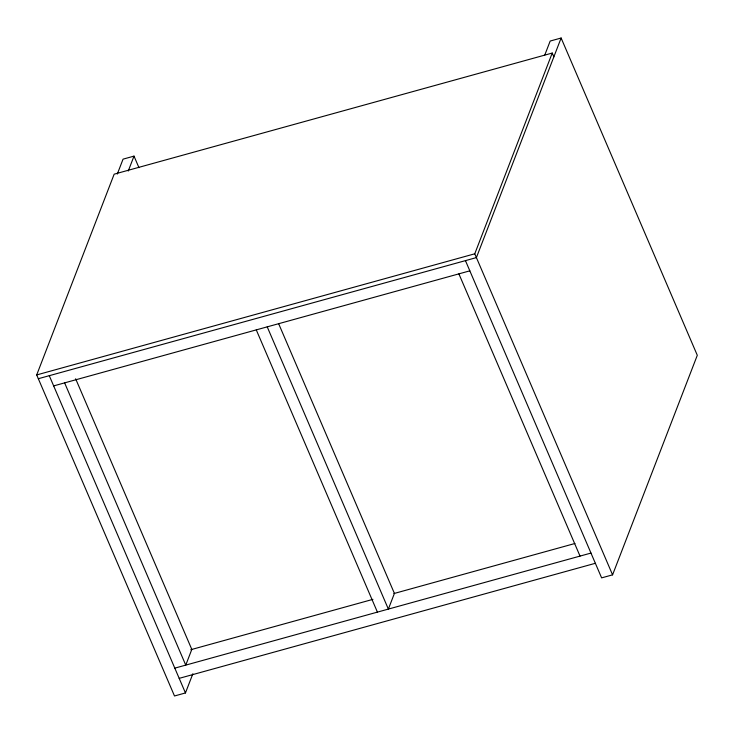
<?xml version="1.0" encoding="UTF-8"?>
<svg xmlns="http://www.w3.org/2000/svg" width="734" height="734" viewBox="0 0 734 734"><rect width="100%" height="100%" fill="white"/><g stroke="black" fill="none" stroke-linecap="round" stroke-linejoin="round"><path stroke-width="1.1" d="M192.858 673.766L185.454 692.951L174.499 695.979L36.7 374.927L114.165 174.169L552.234 53.05L553.867 56.848M117.293 174.068L123.055 159.15L134.01 156.122L138.965 167.673M128.248 171.04L134.01 156.122M544.83 54.912L550.179 41.049L561.125 38.021L697.3 355.284L612.578 574.85L601.623 577.878L465.448 260.625M612.578 574.85L474.77 253.799L552.234 53.05M561.125 38.021L476.403 257.597L38.324 378.716M36.7 374.927L474.77 253.799M53.665 385.901L469.833 270.837M190.794 649.709L372.936 599.348M393.91 593.549L574.951 543.49M174.802 668.142L590.971 553.069M179.188 678.354L595.357 563.29M458.888 273.865L580.025 556.097M278.7 323.813L394.415 593.411L388.369 609.092L267.222 326.859M256.276 329.887L377.414 612.119M75.639 378.781L191.813 649.425L185.757 665.114L64.62 382.873M49.279 375.689L185.454 692.951"/></g></svg>
